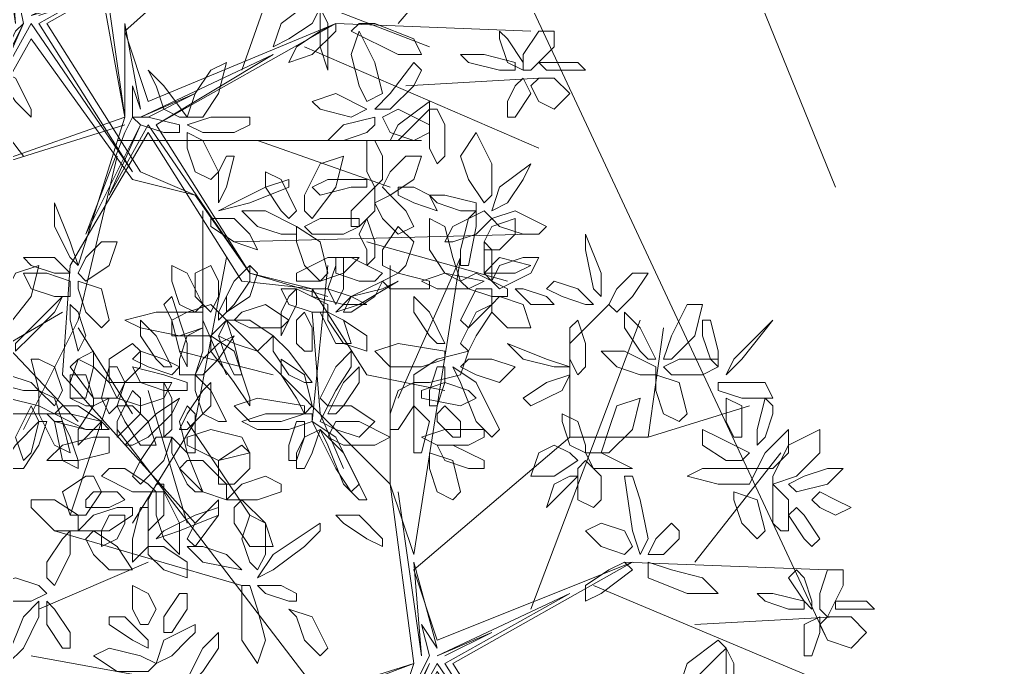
# Model space of a CAD drawing. Header units: millimetres. Extents: x 2529 to 2673, y 1639 to 1859.
# Drawn here: x 2631.405 to 2634.921, y 1717.247 to 1719.591 of the extents above; entities that cross this region are included whole.
import ezdxf

# ---------------------------------------------------------------- set-up
doc = ezdxf.new("R2010")
doc.units = ezdxf.units.MM
for name, color, linetype in [('PDF_0', 7, 'Continuous'), ('PDF_CVL_CUADCON_TIT', 7, 'Continuous'), ('PDF_outline', 7, 'Continuous')]:
    doc.layers.add(name, color=color, linetype=linetype)

msp = doc.modelspace()

# ---------------------------------------------------------------- linework, layer by layer
at = {"layer": 'PDF_0', "lineweight": 9}
for points in [[(2631.7862, 1719.2375), (2631.6732, 1719.8588), (2631.0802, 1720.4518)], [(2632.2098, 1719.407), (2632.5769, 1720.4518)], [(2631.9274, 1720.3954), (2631.3626, 1719.887), (2631.4473, 1719.6329), (2632.1533, 1719.9435), (2631.5038, 1719.5764), (2631.8427, 1719.0399), (2632.0404, 1718.9551)], [(2631.3061, 1720.1694), (2631.3908, 1719.5764), (2631.3626, 1719.9435), (2631.4473, 1719.6329), (2631.3908, 1719.7176), (2631.4191, 1719.5764), (2631.3908, 1719.5482), (2631.2214, 1719.1811), (2631.4191, 1719.5764), (2631.3061, 1719.3223), (2631.4473, 1719.5764), (2631.8144, 1719.0399), (2631.4756, 1719.5764), (2631.9274, 1719.8306), (2631.4473, 1719.6047), (2631.645, 1719.6611), (2631.4756, 1719.6047)], [(2631.4191, 1719.0963), (2630.6849, 1720.0565)], [(2632.3228, 1720.0282), (2631.7862, 1719.5482), (2631.8709, 1719.294), (2632.5487, 1719.5764), (2631.8992, 1719.2093), (2632.3228, 1719.4635), (2631.8427, 1719.2375), (2632.0404, 1719.3223), (2631.8709, 1719.2375)], [(2632.7746, 1719.5764), (2633.1135, 1719.9718)], [(2631.7015, 1719.8306), (2631.7862, 1719.2375), (2631.7862, 1719.5764), (2631.8427, 1719.2658), (2631.8144, 1719.3505), (2631.8144, 1719.2375), (2631.7862, 1719.1811), (2631.645, 1718.8139), (2631.8427, 1719.2093), (2631.7297, 1718.9551), (2631.8709, 1719.2093), (2632.238, 1718.6727), (2631.8992, 1719.2093), (2632.238, 1718.6727), (2632.464, 1718.6163)], [(2632.0121, 1719.8306), (2632.8875, 1719.4917)], [(2632.5204, 1718.588), (2632.238, 1718.6727), (2632.0404, 1718.9551), (2631.8144, 1719.0116), (2631.4473, 1719.5199), (2631.1932, 1719.0681), (2631.3626, 1719.5764), (2630.9108, 1719.4352), (2629.9789, 1719.5764)], [(2632.5487, 1719.5764), (2633.2547, 1719.5482)], [(2632.4357, 1719.4917), (2633.2829, 1719.1246)], [(2632.8028, 1719.3505), (2633.2829, 1719.3787)], [(2631.6168, 1718.701), (2631.7862, 1719.2375), (2631.3061, 1719.0681), (2630.3742, 1719.2375)], [(2631.7862, 1719.2093), (2631.3344, 1719.0681), (2630.7978, 1718.2209)], [(2632.944, 1718.2491), (2632.6616, 1718.3056), (2632.464, 1718.6163), (2632.2098, 1718.6445), (2631.8709, 1719.1811), (2631.5885, 1718.701), (2631.5603, 1718.3056), (2632.0404, 1717.7691)], [(2631.758, 1719.1528), (2632.8593, 1719.1528)], [(2632.2663, 1719.1528), (2632.7463, 1718.9834)], [(2631.758, 1719.0963), (2631.6168, 1718.5033), (2631.4191, 1718.1079)], [(2631.1932, 1719.0681), (2631.1367, 1718.6445), (2631.6168, 1718.1362)], [(2632.0686, 1718.8987), (2632.0686, 1718.5033), (2632.1533, 1718.3056)], [(2632.1816, 1718.7857), (2633.2547, 1718.8139)], [(2632.6616, 1718.7857), (2633.1699, 1718.6445)], [(2632.1533, 1718.7292), (2632.0404, 1718.1362), (2631.8144, 1717.7691)], [(2632.7746, 1718.2209), (2633.0005, 1718.7292), (2632.8311, 1717.6561), (2632.7463, 1717.9103), (2632.7463, 1718.701)], [(2632.464, 1718.1362), (2632.5204, 1718.701)], [(2633.7347, 1718.4751), (2633.6783, 1718.0797), (2633.3959, 1718.0797), (2633.3959, 1718.4186), (2633.5371, 1718.5598)], [(2631.5603, 1718.5315), (2630.8825, 1718.1362)], [(2632.464, 1718.5315), (2632.4922, 1718.1644), (2632.5769, 1717.9668)], [(2631.6168, 1718.4751), (2631.8144, 1718.1644)], [(2633.9889, 1716.3006), (2633.7065, 1716.3571), (2633.5088, 1716.6677), (2633.2829, 1716.696), (2632.9158, 1717.2325), (2632.6616, 1716.7524), (2632.8311, 1717.2608), (2632.7463, 1717.9103), (2632.1533, 1718.5033)], [(2633.2547, 1717.4584), (2633.65, 1718.5033)], [(2632.3228, 1718.3056), (2631.9839, 1718.3903)], [(2632.0121, 1717.7691), (2631.8709, 1718.2491)], [(2633.6783, 1718.0797), (2634.0454, 1718.1927)], [(2631.7015, 1718.1362), (2631.5885, 1717.7973)], [(2632.0121, 1718.1362), (2632.238, 1717.7973)], [(2632.4922, 1717.1478), (2631.758, 1718.1079)], [(2633.3959, 1718.0797), (2632.8311, 1717.5996), (2632.9158, 1717.3455), (2633.6218, 1717.6279), (2632.9723, 1717.2608), (2633.3111, 1716.7242), (2633.5088, 1716.6677)], [(2633.8477, 1717.6279), (2634.1583, 1718.0232)], [(2632.7746, 1717.882), (2632.8593, 1717.289), (2632.8311, 1717.6279), (2632.9158, 1717.3172), (2632.8593, 1717.402), (2632.8875, 1717.289), (2632.8593, 1717.2325), (2632.6899, 1716.8654), (2632.8875, 1717.2608), (2632.7746, 1717.0066), (2632.9158, 1717.2608), (2633.2829, 1716.7242), (2632.944, 1717.2608), (2633.3959, 1717.5149), (2632.9158, 1717.289), (2633.1135, 1717.3737), (2632.944, 1717.289)], [(2632.2098, 1717.5432), (2631.532, 1717.7408)], [(2631.8709, 1717.6279), (2631.4756, 1717.4584)], [(2633.5935, 1717.6279), (2634.3278, 1717.5996)], [(2633.4806, 1717.5432), (2634.356, 1717.176)], [(2633.8477, 1717.402), (2634.356, 1717.4302)], [(2632.3792, 1717.0913), (2632.8311, 1717.2608), (2632.3792, 1717.1196), (2631.4473, 1717.289)]]:
    msp.add_lwpolyline(points, dxfattribs=at)
for points in [[(2632.464, 1719.5764), (2632.3792, 1719.5199), (2632.3228, 1719.4917), (2632.351, 1719.5764), (2632.464, 1719.6611), (2632.4922, 1719.6329)], [(2632.5204, 1719.5764), (2632.4922, 1719.6329), (2632.4922, 1719.4917), (2632.5204, 1719.407), (2632.5204, 1719.4635)], [(2632.4922, 1719.5482), (2632.4075, 1719.4917), (2632.3792, 1719.4352), (2632.464, 1719.4635), (2632.5487, 1719.5482), (2632.5487, 1719.5764)], [(2632.6899, 1719.5764), (2632.8311, 1719.5199), (2632.8593, 1719.4635), (2632.7746, 1719.4635), (2632.6052, 1719.5482), (2632.6334, 1719.5764)], [(2632.6616, 1719.294), (2632.7181, 1719.3223), (2632.6899, 1719.4352), (2632.6334, 1719.5482), (2632.6052, 1719.4635), (2632.6334, 1719.3505)], [(2633.1699, 1719.5199), (2633.2264, 1719.4352), (2633.2264, 1719.407), (2633.1699, 1719.4352), (2633.1417, 1719.5199), (2633.1417, 1719.5482)], [(2633.2264, 1719.4635), (2633.2829, 1719.5482), (2633.3394, 1719.5482), (2633.3394, 1719.4917), (2633.2547, 1719.407), (2633.2264, 1719.407)], [(2633.1417, 1719.407), (2633.0287, 1719.4352), (2633.0005, 1719.4635), (2633.0852, 1719.4635), (2633.1982, 1719.4352), (2633.1982, 1719.407)], [(2632.0121, 1719.2375), (2632.0686, 1719.2375), (2632.1251, 1719.3223), (2632.1533, 1719.4352), (2632.0968, 1719.407), (2632.0404, 1719.3223)], [(2632.8311, 1719.3505), (2632.7463, 1719.2658), (2632.6899, 1719.2658), (2632.7463, 1719.3223), (2632.8311, 1719.4352), (2632.8593, 1719.407)], [(2633.2829, 1719.4352), (2633.3111, 1719.407), (2633.3676, 1719.407), (2633.4523, 1719.407), (2633.4241, 1719.4352), (2633.3394, 1719.4352)], [(2631.3908, 1719.294), (2631.3344, 1719.3787), (2631.3344, 1719.407), (2631.3908, 1719.3787), (2631.4473, 1719.2658), (2631.4473, 1719.2375)], [(2631.9274, 1719.2658), (2631.8992, 1719.3505), (2631.8709, 1719.407), (2631.9274, 1719.3505), (2632.0121, 1719.2375), (2631.9839, 1719.2375)], [(2633.1699, 1719.294), (2633.1982, 1719.3505), (2633.2264, 1719.3787), (2633.2547, 1719.3223), (2633.1982, 1719.2375), (2633.1699, 1719.2375)], [(2633.2547, 1719.3505), (2633.2829, 1719.3787), (2633.3394, 1719.3787), (2633.3959, 1719.3223), (2633.3394, 1719.2658), (2633.2829, 1719.294)], [(2632.6052, 1719.2375), (2632.6616, 1719.2658), (2632.5487, 1719.3223), (2632.464, 1719.294), (2632.4922, 1719.2658)], [(2632.8593, 1719.2375), (2632.7746, 1719.1528), (2632.7463, 1719.1528), (2632.7746, 1719.2093), (2632.8875, 1719.294), (2632.8875, 1719.2658)], [(2632.8311, 1719.1528), (2632.7463, 1719.1811), (2632.7181, 1719.2375), (2632.7746, 1719.2658), (2632.8875, 1719.2093), (2632.8875, 1719.1811)], [(2632.944, 1719.2093), (2632.944, 1719.0963), (2632.9158, 1719.0681), (2632.8875, 1719.1246), (2632.8875, 1719.2658), (2632.9158, 1719.2658)], [(2631.9274, 1719.1811), (2631.8427, 1719.2093), (2631.8144, 1719.2375), (2631.8709, 1719.2375), (2631.9839, 1719.2093), (2631.9839, 1719.1811)], [(2632.1816, 1719.1811), (2632.0686, 1719.1811), (2632.0121, 1719.2093), (2632.0968, 1719.2375), (2632.238, 1719.2375), (2632.238, 1719.2093)], [(2632.6616, 1719.1811), (2632.5769, 1719.1528), (2632.5204, 1719.1528), (2632.5769, 1719.2093), (2632.6899, 1719.2375), (2632.6899, 1719.2093)], [(2632.0404, 1719.0399), (2632.0121, 1719.1246), (2632.0121, 1719.1811), (2632.0686, 1719.1528), (2632.1251, 1719.0399), (2632.0968, 1719.0116)], [(2633.0852, 1718.9269), (2633.1135, 1718.9551), (2633.1135, 1719.0681), (2633.057, 1719.1811), (2633.0005, 1719.0963), (2633.0287, 1719.0116)], [(2632.7181, 1719.0963), (2632.7181, 1719.0116), (2632.6899, 1718.9834), (2632.6616, 1719.0399), (2632.6616, 1719.1528), (2632.6899, 1719.1528)], [(2632.1251, 1719.0399), (2632.1251, 1718.9551), (2632.1251, 1718.9269), (2632.1533, 1718.9834), (2632.1816, 1719.0963), (2632.1533, 1719.0963)], [(2632.4357, 1718.8987), (2632.464, 1718.8704), (2632.5487, 1718.9834), (2632.5769, 1719.0963), (2632.4922, 1719.0681), (2632.4357, 1718.9551)], [(2632.7463, 1719.0399), (2632.8028, 1719.0963), (2632.8593, 1719.0963), (2632.8311, 1719.0116), (2632.7463, 1718.9551), (2632.7181, 1718.9834)], [(2632.351, 1718.8987), (2632.2945, 1718.9834), (2632.2945, 1719.0399), (2632.351, 1719.0116), (2632.4075, 1718.8987), (2632.3792, 1718.8704)], [(2633.2264, 1719.0116), (2633.2547, 1719.0681), (2633.1417, 1718.9834), (2633.1135, 1718.8987), (2633.1699, 1718.9269)], [(2632.2945, 1718.9834), (2632.1816, 1718.9269), (2632.1251, 1718.8987), (2632.238, 1718.9269), (2632.3792, 1718.9834), (2632.3792, 1719.0116)], [(2632.6052, 1718.9834), (2632.4922, 1718.9551), (2632.464, 1718.9834), (2632.5204, 1719.0116), (2632.6616, 1719.0116), (2632.6616, 1718.9834)], [(2632.6052, 1718.8987), (2632.6616, 1718.9551), (2632.6899, 1718.9834), (2632.6899, 1718.8987), (2632.6334, 1718.8422), (2632.6052, 1718.8422)], [(2632.7746, 1718.9834), (2632.7746, 1718.9551), (2632.8311, 1718.9269), (2632.9158, 1718.8987), (2632.8875, 1718.9551), (2632.8311, 1718.9834)], [(2632.6899, 1718.9269), (2632.7463, 1718.9551), (2632.8028, 1718.8987), (2632.8311, 1718.8422), (2632.7746, 1718.8139), (2632.7181, 1718.8704)], [(2633.0005, 1718.8987), (2632.9158, 1718.9269), (2632.8875, 1718.9551), (2632.944, 1718.9551), (2633.057, 1718.9269), (2633.057, 1718.8987)], [(2631.532, 1718.8422), (2631.532, 1718.9269), (2631.5885, 1718.7857), (2631.6168, 1718.701), (2631.5885, 1718.7292)], [(2632.351, 1718.8139), (2632.2663, 1718.8422), (2632.2098, 1718.8987), (2632.2945, 1718.8987), (2632.4075, 1718.8422), (2632.4075, 1718.8139)], [(2633.057, 1718.8139), (2632.9723, 1718.7857), (2632.944, 1718.7857), (2632.9723, 1718.8422), (2633.0852, 1718.8987), (2633.1135, 1718.8704)], [(2633.0005, 1718.7575), (2633.0287, 1718.8704), (2633.057, 1718.8987), (2633.057, 1718.8422), (2633.0287, 1718.701), (2633.0005, 1718.701)], [(2633.2264, 1718.8139), (2633.1417, 1718.8422), (2633.1135, 1718.8704), (2633.1982, 1718.8987), (2633.3111, 1718.8422), (2633.2829, 1718.8139)], [(2632.0968, 1718.8704), (2632.0968, 1718.8422), (2632.1816, 1718.7857), (2632.2663, 1718.7575), (2632.238, 1718.8139), (2632.1816, 1718.8704)], [(2632.5769, 1718.8139), (2632.464, 1718.8139), (2632.4357, 1718.8422), (2632.4922, 1718.8704), (2632.6334, 1718.8704), (2632.6334, 1718.8422)], [(2632.6616, 1718.701), (2632.6899, 1718.7292), (2632.6899, 1718.7857), (2632.6616, 1718.8704), (2632.6334, 1718.8139), (2632.6616, 1718.7575)], [(2633.0005, 1718.6445), (2632.944, 1718.6727), (2632.8875, 1718.7575), (2632.8875, 1718.8704), (2632.944, 1718.8422), (2632.9723, 1718.7292)], [(2633.0852, 1718.7575), (2633.0852, 1718.7857), (2633.1135, 1718.8422), (2633.1982, 1718.8704), (2633.1982, 1718.8139), (2633.1417, 1718.7575)], [(2632.4357, 1718.701), (2632.4075, 1718.7857), (2632.4075, 1718.8422), (2632.4922, 1718.7857), (2632.5204, 1718.6727), (2632.4922, 1718.6445)], [(2632.7746, 1718.6727), (2632.7181, 1718.701), (2632.7181, 1718.7575), (2632.7746, 1718.8422), (2632.8311, 1718.7857), (2632.8028, 1718.701)], [(2633.4523, 1718.7575), (2633.4523, 1718.8139), (2633.5088, 1718.6727), (2633.5088, 1718.588), (2633.4806, 1718.6163)], [(2631.6168, 1718.6727), (2631.645, 1718.6445), (2631.7297, 1718.701), (2631.758, 1718.7857), (2631.7015, 1718.7857), (2631.645, 1718.7292)], [(2633.1135, 1718.7575), (2633.0852, 1718.7857), (2633.0852, 1718.6727), (2633.1135, 1718.6445), (2633.1135, 1718.6727)], [(2631.4473, 1718.701), (2631.4191, 1718.7292), (2631.532, 1718.7292), (2631.5885, 1718.6727), (2631.532, 1718.6727)], [(2632.4075, 1718.6445), (2632.4075, 1718.6727), (2632.5204, 1718.7292), (2632.6334, 1718.7292), (2632.5769, 1718.6727), (2632.4922, 1718.6445)], [(2632.5487, 1718.701), (2632.5204, 1718.6163), (2632.5487, 1718.5598), (2632.5769, 1718.6163), (2632.5769, 1718.7292), (2632.5487, 1718.7292)], [(2632.6334, 1718.6445), (2632.5487, 1718.6727), (2632.5487, 1718.7292), (2632.6052, 1718.7292), (2632.7181, 1718.6727), (2632.6899, 1718.6445)], [(2633.1982, 1718.6727), (2633.2547, 1718.701), (2633.1417, 1718.7292), (2633.0852, 1718.6727), (2633.1135, 1718.6727)], [(2633.1417, 1718.701), (2633.2264, 1718.7292), (2633.2829, 1718.7292), (2633.2547, 1718.6727), (2633.1417, 1718.6163), (2633.1135, 1718.6445)], [(2631.3344, 1718.5598), (2631.3908, 1718.6727), (2631.4756, 1718.701), (2631.4473, 1718.588), (2631.3344, 1718.4468), (2631.3061, 1718.4751)], [(2631.9839, 1718.5598), (2631.9556, 1718.6445), (2631.9556, 1718.701), (2632.0121, 1718.6727), (2632.0686, 1718.5598), (2632.0404, 1718.5315)], [(2632.1251, 1718.6445), (2632.1251, 1718.588), (2632.0968, 1718.5315), (2632.0404, 1718.588), (2632.0404, 1718.6727), (2632.0968, 1718.701)], [(2632.1816, 1718.5598), (2632.238, 1718.6445), (2632.238, 1718.701), (2632.1816, 1718.6445), (2632.1251, 1718.5315), (2632.1251, 1718.5033)], [(2632.238, 1718.701), (2632.2663, 1718.6727), (2632.238, 1718.588), (2632.1533, 1718.5315), (2632.1533, 1718.588), (2632.1816, 1718.6445)], [(2631.5885, 1718.588), (2631.5885, 1718.6445), (2631.5038, 1718.6727), (2631.4191, 1718.6727), (2631.4473, 1718.6163), (2631.532, 1718.588)], [(2632.8311, 1718.6163), (2632.7463, 1718.6163), (2632.7181, 1718.6445), (2632.7746, 1718.6727), (2632.8875, 1718.6445), (2632.8875, 1718.6163)], [(2633.0287, 1718.6163), (2633.0852, 1718.6445), (2632.944, 1718.6727), (2632.8593, 1718.6445), (2632.9158, 1718.6163)], [(2633.1135, 1718.588), (2633.0287, 1718.6163), (2633.0005, 1718.6445), (2633.057, 1718.6727), (2633.1699, 1718.6163), (2633.1699, 1718.588)], [(2633.5371, 1718.5598), (2633.5653, 1718.5315), (2633.6218, 1718.588), (2633.6783, 1718.6727), (2633.6218, 1718.6727), (2633.5653, 1718.6163)], [(2631.645, 1718.5315), (2631.6168, 1718.6163), (2631.6168, 1718.6445), (2631.7015, 1718.6163), (2631.7297, 1718.5033), (2631.7015, 1718.4751)], [(2632.464, 1718.5315), (2632.3792, 1718.5598), (2632.351, 1718.6163), (2632.4075, 1718.6163), (2632.5204, 1718.5598), (2632.5204, 1718.5315)], [(2632.351, 1718.5315), (2632.3792, 1718.588), (2632.4075, 1718.6163), (2632.4075, 1718.5598), (2632.351, 1718.4468), (2632.351, 1718.4751)], [(2632.5204, 1718.6163), (2632.6052, 1718.588), (2632.6616, 1718.5598), (2632.5769, 1718.5598), (2632.464, 1718.588), (2632.464, 1718.6163)], [(2632.7181, 1718.6163), (2632.7746, 1718.6445), (2632.6334, 1718.5598), (2632.5487, 1718.5315), (2632.6052, 1718.588)], [(2632.6052, 1718.588), (2632.6616, 1718.6163), (2632.7181, 1718.6445), (2632.6899, 1718.588), (2632.6052, 1718.5315), (2632.5769, 1718.5315)], [(2633.0287, 1718.5598), (2633.057, 1718.6163), (2633.1135, 1718.6163), (2633.1135, 1718.5598), (2633.0287, 1718.4751), (2633.0005, 1718.5033)], [(2633.1982, 1718.6163), (2633.2547, 1718.5598), (2633.3394, 1718.5598), (2633.3111, 1718.588), (2633.2264, 1718.6163)], [(2633.3676, 1718.588), (2633.4523, 1718.5598), (2633.4806, 1718.5598), (2633.4241, 1718.6163), (2633.3394, 1718.6445), (2633.3111, 1718.6163)], [(2631.4473, 1718.4468), (2631.532, 1718.5315), (2631.5603, 1718.588), (2631.5038, 1718.5315), (2631.3908, 1718.4186), (2631.3908, 1718.3903)], [(2631.9556, 1718.5033), (2631.9839, 1718.3903), (2632.0121, 1718.3339), (2632.0121, 1718.4186), (2631.9556, 1718.588), (2631.9274, 1718.5598)], [(2632.8875, 1718.4468), (2632.8311, 1718.5315), (2632.8311, 1718.588), (2632.8875, 1718.5315), (2632.944, 1718.4186), (2632.9158, 1718.4186)], [(2633.1135, 1718.5598), (2633.1417, 1718.588), (2633.2264, 1718.5598), (2633.2547, 1718.4751), (2633.1699, 1718.4751), (2633.1135, 1718.5315)], [(2631.645, 1718.4468), (2631.6168, 1718.3903), (2631.5885, 1718.5033), (2631.5885, 1718.5598), (2631.6168, 1718.5315)], [(2632.0121, 1718.5315), (2632.0968, 1718.5598), (2632.1533, 1718.5033), (2632.0968, 1718.4468), (2631.9556, 1718.4468), (2631.9556, 1718.5033)], [(2632.1816, 1718.5033), (2632.2098, 1718.5315), (2632.2945, 1718.5598), (2632.3792, 1718.5033), (2632.351, 1718.4751), (2632.238, 1718.4751)], [(2633.057, 1718.4468), (2633.1135, 1718.5315), (2633.1135, 1718.5598), (2633.057, 1718.5315), (2633.0005, 1718.4186), (2633.0287, 1718.3903)], [(2633.7347, 1718.3621), (2633.763, 1718.3621), (2633.8477, 1718.4468), (2633.8759, 1718.5598), (2633.8195, 1718.5598), (2633.763, 1718.4468)], [(2631.9839, 1718.4468), (2631.8427, 1718.4751), (2631.7862, 1718.5033), (2631.8992, 1718.5315), (2632.0686, 1718.5315), (2632.0686, 1718.4751)], [(2632.4075, 1718.4186), (2632.4075, 1718.5033), (2632.4357, 1718.5315), (2632.464, 1718.4751), (2632.464, 1718.3903), (2632.4357, 1718.3903)], [(2632.4922, 1718.5315), (2632.5204, 1718.5315), (2632.5769, 1718.5033), (2632.6052, 1718.4186), (2632.5487, 1718.4186), (2632.5204, 1718.4751)], [(2632.5204, 1718.5315), (2632.5204, 1718.5033), (2632.5769, 1718.4186), (2632.6616, 1718.3903), (2632.6616, 1718.4468), (2632.5769, 1718.5033)], [(2633.65, 1718.3903), (2633.5935, 1718.4751), (2633.5935, 1718.5315), (2633.65, 1718.4751), (2633.7065, 1718.3621), (2633.6783, 1718.3621)], [(2631.8992, 1718.3621), (2631.8427, 1718.4468), (2631.8427, 1718.5033), (2631.8992, 1718.4468), (2631.9556, 1718.3339), (2631.9274, 1718.3339)], [(2631.9839, 1718.3056), (2632.0404, 1718.3056), (2632.0686, 1718.3903), (2632.0686, 1718.4751), (2632.0121, 1718.4468), (2631.9839, 1718.3621)], [(2632.1533, 1718.3621), (2632.1251, 1718.4468), (2632.1533, 1718.5033), (2632.1816, 1718.4186), (2632.2098, 1718.3056), (2632.1816, 1718.3056)], [(2632.1251, 1718.4468), (2632.1533, 1718.5033), (2632.238, 1718.5033), (2632.3228, 1718.4468), (2632.2663, 1718.3903), (2632.1816, 1718.4186)], [(2633.4241, 1718.3056), (2633.4523, 1718.3339), (2633.4523, 1718.4186), (2633.4241, 1718.5033), (2633.3959, 1718.4751), (2633.3959, 1718.3621)], [(2633.8759, 1718.4468), (2633.9042, 1718.3621), (2633.9324, 1718.3339), (2633.9324, 1718.3903), (2633.9042, 1718.5033), (2633.8759, 1718.5033)], [(2634.0736, 1718.4468), (2634.1301, 1718.5033), (2634.0171, 1718.3621), (2633.9607, 1718.3056), (2633.9889, 1718.3621)], [(2632.0404, 1718.3056), (2632.0686, 1718.3056), (2632.1251, 1718.3621), (2632.1816, 1718.4468), (2632.1251, 1718.4186), (2632.0686, 1718.3621)], [(2632.1816, 1718.2774), (2632.0968, 1718.3903), (2632.0968, 1718.4468), (2632.1816, 1718.3903), (2632.238, 1718.2209), (2632.238, 1718.1927)], [(2632.3792, 1718.3056), (2632.3228, 1718.3903), (2632.3228, 1718.4468), (2632.3792, 1718.3903), (2632.464, 1718.2774), (2632.4357, 1718.2774)], [(2631.8427, 1718.3339), (2631.7862, 1718.2774), (2631.7297, 1718.2774), (2631.7297, 1718.3621), (2631.8144, 1718.4186), (2631.8427, 1718.3903)], [(2632.8593, 1718.3339), (2632.7463, 1718.3339), (2632.6899, 1718.3903), (2632.7746, 1718.4186), (2632.944, 1718.3903), (2632.944, 1718.3621)], [(2633.2264, 1718.3621), (2633.1699, 1718.4186), (2633.3111, 1718.3621), (2633.3959, 1718.3339), (2633.3394, 1718.3339)], [(2631.5885, 1718.2774), (2631.6168, 1718.3621), (2631.6732, 1718.3903), (2631.6732, 1718.3339), (2631.645, 1718.2209), (2631.5885, 1718.2209)], [(2631.8709, 1718.3339), (2631.9556, 1718.3056), (2631.9839, 1718.3339), (2631.9274, 1718.3621), (2631.8427, 1718.3903), (2631.8144, 1718.3621)], [(2632.5487, 1718.2491), (2632.6052, 1718.3339), (2632.6052, 1718.3903), (2632.5487, 1718.3339), (2632.4922, 1718.2209), (2632.5204, 1718.1927)], [(2632.8311, 1718.2774), (2632.8311, 1718.3056), (2632.9158, 1718.3621), (2633.0287, 1718.3903), (2633.0005, 1718.3056), (2632.8875, 1718.2774)], [(2633.65, 1718.3056), (2633.5653, 1718.3339), (2633.5088, 1718.3903), (2633.5935, 1718.3903), (2633.7065, 1718.3339), (2633.7065, 1718.3056)], [(2631.532, 1718.3339), (2631.5603, 1718.2491), (2631.532, 1718.1927), (2631.4756, 1718.2491), (2631.4473, 1718.3621), (2631.4756, 1718.3621)], [(2631.6732, 1718.3339), (2631.7297, 1718.2774), (2631.758, 1718.2209), (2631.6732, 1718.2209), (2631.5885, 1718.3339), (2631.6168, 1718.3621)], [(2631.7862, 1718.2774), (2631.758, 1718.1927), (2631.7297, 1718.1644), (2631.7015, 1718.2209), (2631.7297, 1718.3339), (2631.758, 1718.3339)], [(2632.0121, 1718.2491), (2632.0121, 1718.2774), (2631.9274, 1718.3056), (2631.8144, 1718.3339), (2631.8427, 1718.2774), (2631.9274, 1718.2491)], [(2632.4075, 1718.2209), (2632.351, 1718.3056), (2632.351, 1718.3621), (2632.4357, 1718.3056), (2632.464, 1718.1927), (2632.4357, 1718.1644)], [(2632.5769, 1718.1927), (2632.6334, 1718.2774), (2632.6334, 1718.3339), (2632.5769, 1718.2774), (2632.5204, 1718.1644), (2632.5487, 1718.1644)], [(2632.8875, 1718.1927), (2632.9158, 1718.1927), (2632.944, 1718.2774), (2632.944, 1718.3339), (2632.9158, 1718.3339), (2632.8875, 1718.2491)], [(2633.057, 1718.1362), (2633.0005, 1718.2774), (2632.9723, 1718.3339), (2633.057, 1718.2774), (2633.1417, 1718.1079), (2633.1135, 1718.0797)], [(2633.0005, 1718.3339), (2633.0287, 1718.3621), (2633.1135, 1718.3621), (2633.1982, 1718.3339), (2633.1417, 1718.2774), (2633.057, 1718.3056)], [(2633.8759, 1718.3056), (2633.763, 1718.3056), (2633.7347, 1718.3339), (2633.7912, 1718.3621), (2633.9324, 1718.3621), (2633.9324, 1718.3339)], [(2631.3626, 1718.3056), (2631.4473, 1718.2774), (2631.4756, 1718.2491), (2631.4191, 1718.2491), (2631.3061, 1718.2774), (2631.3061, 1718.3056)], [(2631.6732, 1718.1927), (2631.645, 1718.1927), (2631.5885, 1718.2209), (2631.5885, 1718.3056), (2631.645, 1718.3056), (2631.6732, 1718.2209)], [(2632.0686, 1718.1644), (2632.0404, 1718.2491), (2632.0404, 1718.3056), (2632.0968, 1718.2491), (2632.1533, 1718.1362), (2632.1251, 1718.1362)], [(2633.3111, 1718.2209), (2633.3676, 1718.2491), (2633.3959, 1718.3056), (2633.3111, 1718.2774), (2633.2264, 1718.2209), (2633.2547, 1718.1927)], [(2633.7347, 1718.1644), (2633.7065, 1718.2491), (2633.7065, 1718.3056), (2633.7912, 1718.2774), (2633.8195, 1718.1644), (2633.7912, 1718.1362)], [(2631.9556, 1718.2774), (2631.9274, 1718.2209), (2631.8427, 1718.1927), (2631.758, 1718.2209), (2631.7862, 1718.2774), (2631.8992, 1718.2774)], [(2631.9274, 1718.1362), (2631.9274, 1718.2491), (2631.9274, 1718.2774), (2631.9556, 1718.2209), (2631.9556, 1718.1079), (2631.9274, 1718.0797)], [(2632.0121, 1718.1644), (2632.0686, 1718.2491), (2632.0968, 1718.2774), (2632.0968, 1718.1927), (2632.0121, 1718.1079), (2631.9839, 1718.1079)], [(2632.7463, 1718.1644), (2632.7746, 1718.2491), (2632.8311, 1718.2774), (2632.8311, 1718.1927), (2632.7746, 1718.1079), (2632.7463, 1718.1079)], [(2632.944, 1718.2774), (2633.0287, 1718.2491), (2633.057, 1718.2209), (2633.0005, 1718.1927), (2632.8593, 1718.2209), (2632.8593, 1718.2491)], [(2633.9324, 1718.2774), (2633.9324, 1718.2491), (2634.0171, 1718.2209), (2634.1301, 1718.2209), (2634.1019, 1718.2774), (2633.9889, 1718.2774)], [(2631.4756, 1718.2491), (2631.532, 1718.2209), (2631.5603, 1718.1362), (2631.5885, 1718.0232), (2631.532, 1718.0515), (2631.4756, 1718.1644)], [(2631.8427, 1718.1644), (2631.7862, 1718.1079), (2631.758, 1718.0797), (2631.758, 1718.1362), (2631.8144, 1718.2491), (2631.8427, 1718.2209)], [(2631.3626, 1718.2209), (2631.4756, 1718.1927), (2631.532, 1718.1644), (2631.4473, 1718.1644), (2631.3061, 1718.1644), (2631.3061, 1718.1927)], [(2631.4756, 1718.1362), (2631.4473, 1718.1927), (2631.3908, 1718.0797), (2631.4191, 1717.995), (2631.4473, 1718.0232)], [(2631.6168, 1718.1927), (2631.7015, 1718.1362), (2631.7297, 1718.1079), (2631.645, 1718.1079), (2631.532, 1718.1644), (2631.5603, 1718.1927)], [(2631.6168, 1718.1079), (2631.6168, 1718.0515), (2631.7015, 1718.1362), (2631.7297, 1718.2209), (2631.6732, 1718.1927)], [(2631.758, 1718.1927), (2631.8144, 1718.1927), (2631.8709, 1718.1362), (2631.8992, 1718.0515), (2631.8427, 1718.0515), (2631.7862, 1718.1362)], [(2631.8709, 1718.0797), (2631.9556, 1718.1644), (2631.9839, 1718.2209), (2631.8992, 1718.1644), (2631.7862, 1718.0515), (2631.8144, 1718.0515)], [(2632.0404, 1718.0797), (2632.0404, 1718.1644), (2632.0121, 1718.1927), (2631.9839, 1718.1362), (2632.0121, 1718.0232), (2632.0404, 1718.0232)], [(2632.351, 1718.1362), (2632.238, 1718.1362), (2632.1816, 1718.1927), (2632.2663, 1718.2209), (2632.4357, 1718.1927), (2632.4357, 1718.1644)], [(2632.4922, 1718.1362), (2632.5204, 1718.1927), (2632.6052, 1718.1927), (2632.6899, 1718.1362), (2632.6334, 1718.0797), (2632.5487, 1718.1079)], [(2632.8311, 1718.0797), (2632.8311, 1718.1362), (2632.8311, 1718.1927), (2632.8875, 1718.1362), (2632.8593, 1718.0232), (2632.8311, 1718.0232)], [(2632.9158, 1718.1644), (2632.944, 1718.1927), (2633.0005, 1718.1362), (2633.0005, 1718.0797), (2632.9723, 1718.0797), (2632.9158, 1718.1362)], [(2633.5088, 1718.0232), (2633.5371, 1718.0232), (2633.6218, 1718.1079), (2633.65, 1718.2209), (2633.5653, 1718.1927), (2633.5371, 1718.1079)], [(2634.0171, 1718.0797), (2633.9889, 1718.0797), (2633.9607, 1718.1362), (2633.9607, 1718.2209), (2634.0171, 1718.1927), (2634.0171, 1718.1362)], [(2634.1301, 1718.1644), (2634.1019, 1718.0797), (2634.0736, 1718.0515), (2634.0736, 1718.1079), (2634.1019, 1718.2209), (2634.1301, 1718.1927)], [(2631.645, 1718.1079), (2631.532, 1718.1362), (2631.5038, 1718.1644), (2631.5885, 1718.1644), (2631.7015, 1718.1362), (2631.7015, 1718.1079)], [(2632.3792, 1718.1079), (2632.2663, 1718.1079), (2632.2098, 1718.1362), (2632.2945, 1718.1644), (2632.464, 1718.1644), (2632.464, 1718.1362)], [(2633.4241, 1718.1362), (2633.4523, 1718.0515), (2633.4523, 1718.0232), (2633.3959, 1718.0515), (2633.3676, 1718.1362), (2633.3676, 1718.1644)], [(2631.5038, 1718.1362), (2631.4756, 1718.1362), (2631.3908, 1718.0515), (2631.3344, 1717.9668), (2631.4191, 1717.9668), (2631.4756, 1718.0515)], [(2631.5885, 1718.0797), (2631.6168, 1717.995), (2631.6168, 1717.9668), (2631.5603, 1717.995), (2631.532, 1718.1362), (2631.5603, 1718.1362)], [(2632.3792, 1717.995), (2632.4075, 1717.995), (2632.4357, 1718.0797), (2632.4357, 1718.1362), (2632.4075, 1718.1362), (2632.3792, 1718.0515)], [(2632.5487, 1717.9668), (2632.4922, 1718.0797), (2632.464, 1718.1362), (2632.5487, 1718.0797), (2632.6334, 1717.9103), (2632.6052, 1717.882)], [(2632.5204, 1718.0797), (2632.5487, 1718.1362), (2632.6334, 1718.1362), (2632.7463, 1718.0797), (2632.6899, 1718.0515), (2632.5769, 1718.0515)], [(2632.0121, 1718.0797), (2632.0121, 1718.0515), (2632.1251, 1717.995), (2632.238, 1718.0232), (2632.2098, 1718.0797), (2632.0968, 1718.1079)], [(2632.4075, 1717.9668), (2632.4357, 1717.9668), (2632.464, 1718.0232), (2632.4922, 1718.1079), (2632.4357, 1718.0797), (2632.4075, 1718.0232)], [(2632.5769, 1717.9103), (2632.5204, 1718.0515), (2632.4922, 1718.1079), (2632.5769, 1718.0232), (2632.6616, 1717.8538), (2632.6334, 1717.8538)], [(2633.0287, 1718.0515), (2632.9158, 1718.0515), (2632.8593, 1718.0797), (2632.944, 1718.1079), (2633.0852, 1718.1079), (2633.0852, 1718.0797)], [(2633.9607, 1717.995), (2633.8759, 1718.0515), (2633.8759, 1718.1079), (2633.9324, 1718.0797), (2634.0454, 1718.0232), (2634.0171, 1717.995)], [(2634.1866, 1718.0232), (2634.1301, 1717.9668), (2634.0736, 1717.9668), (2634.1019, 1718.0232), (2634.1866, 1718.1079), (2634.1866, 1718.0797)], [(2634.1301, 1717.9103), (2634.1301, 1717.9385), (2634.1866, 1718.0515), (2634.2995, 1718.1079), (2634.2995, 1718.0232), (2634.2148, 1717.9385)], [(2631.7297, 1718.0797), (2631.7297, 1718.0232), (2631.6168, 1717.995), (2631.5038, 1717.995), (2631.5603, 1718.0515), (2631.6732, 1718.0797)], [(2631.8427, 1717.995), (2631.8992, 1718.0797), (2631.9556, 1718.0797), (2631.9274, 1717.995), (2631.8427, 1717.9103), (2631.8144, 1717.9385)], [(2632.0121, 1717.9103), (2631.9556, 1718.0232), (2631.9556, 1718.0797), (2632.0121, 1718.0232), (2632.0686, 1717.882), (2632.0404, 1717.882)], [(2632.238, 1717.9668), (2632.1816, 1717.9103), (2632.1251, 1717.9103), (2632.1251, 1717.995), (2632.2098, 1718.0515), (2632.238, 1718.0232)], [(2633.0287, 1717.9668), (2632.944, 1717.995), (2632.9158, 1718.0515), (2632.9723, 1718.0515), (2633.0852, 1717.995), (2633.0852, 1717.9668)], [(2633.3959, 1718.0232), (2633.4241, 1717.995), (2633.3394, 1717.9385), (2633.2547, 1717.9385), (2633.2829, 1718.0232), (2633.3394, 1718.0515)], [(2632.9158, 1717.882), (2632.8875, 1717.9668), (2632.8875, 1718.0232), (2632.9723, 1717.995), (2633.0005, 1717.882), (2632.9723, 1717.8538)], [(2633.5653, 1717.9668), (2633.6218, 1717.9668), (2633.5088, 1718.0232), (2633.4523, 1718.0232), (2633.4806, 1717.9668)], [(2632.0686, 1717.995), (2632.1533, 1717.9103), (2632.1533, 1717.8538), (2632.0686, 1717.882), (2631.9839, 1717.9668), (2632.0121, 1717.995)], [(2633.5088, 1717.9385), (2633.5088, 1717.8538), (2633.4806, 1717.8256), (2633.4241, 1717.8538), (2633.4241, 1717.9668), (2633.4523, 1717.995)], [(2631.7862, 1717.9668), (2631.8709, 1717.9103), (2631.8992, 1717.882), (2631.8144, 1717.882), (2631.7015, 1717.9385), (2631.7297, 1717.9668)], [(2634.0736, 1717.9668), (2634.0454, 1717.9103), (2633.9324, 1717.9103), (2633.8195, 1717.9385), (2633.8759, 1717.9668), (2633.9889, 1717.9668)], [(2634.2431, 1717.9385), (2634.3278, 1717.9668), (2634.3842, 1717.9668), (2634.3278, 1717.9103), (2634.2148, 1717.882), (2634.1866, 1717.9103)], [(2631.7015, 1717.882), (2631.645, 1717.7973), (2631.5885, 1717.7973), (2631.5603, 1717.882), (2631.645, 1717.9385), (2631.6732, 1717.9385)], [(2631.8709, 1717.8538), (2631.8709, 1717.7691), (2631.8709, 1717.7408), (2631.9274, 1717.7973), (2631.9274, 1717.9103), (2631.8992, 1717.9103)], [(2632.351, 1717.9103), (2632.351, 1717.882), (2632.2663, 1717.8538), (2632.1533, 1717.8538), (2632.2098, 1717.9103), (2632.2945, 1717.9385)], [(2633.4241, 1717.9385), (2633.3959, 1717.9385), (2633.3394, 1717.9103), (2633.3111, 1717.8256), (2633.3394, 1717.8538), (2633.3959, 1717.9103)], [(2633.65, 1717.8538), (2633.6783, 1717.7126), (2633.65, 1717.6561), (2633.6218, 1717.7408), (2633.5935, 1717.9385), (2633.6218, 1717.9385)], [(2634.1301, 1717.7691), (2634.1301, 1717.8538), (2634.1301, 1717.9103), (2634.1866, 1717.8538), (2634.1866, 1717.7408), (2634.1583, 1717.7408)], [(2631.6732, 1717.882), (2631.758, 1717.882), (2631.7862, 1717.8538), (2631.7297, 1717.8256), (2631.645, 1717.8256), (2631.645, 1717.8538)], [(2631.8992, 1717.882), (2631.9274, 1717.882), (2631.9839, 1717.7691), (2631.9839, 1717.6561), (2631.9274, 1717.7126), (2631.8992, 1717.7973)], [(2634.0171, 1717.7691), (2633.9889, 1717.8538), (2633.9889, 1717.882), (2634.0736, 1717.8538), (2634.1019, 1717.7408), (2634.0736, 1717.7126)], [(2634.2713, 1717.8538), (2634.2995, 1717.882), (2634.356, 1717.8538), (2634.4125, 1717.8256), (2634.356, 1717.7973), (2634.2995, 1717.8256)], [(2631.532, 1717.8538), (2631.6168, 1717.7973), (2631.6168, 1717.7408), (2631.532, 1717.7408), (2631.4473, 1717.8256), (2631.4473, 1717.8538)], [(2632.0404, 1717.7691), (2632.0968, 1717.8256), (2632.1251, 1717.8538), (2632.1251, 1717.7973), (2632.0404, 1717.6844), (2632.0121, 1717.7126)], [(2632.1816, 1717.8256), (2632.2098, 1717.8538), (2632.2945, 1717.7691), (2632.3228, 1717.6844), (2632.238, 1717.6844), (2632.1816, 1717.7691)], [(2631.8144, 1717.8256), (2631.8144, 1717.7973), (2631.7297, 1717.7408), (2631.6168, 1717.7408), (2631.6732, 1717.7973), (2631.758, 1717.8256)], [(2631.8709, 1717.7691), (2631.8709, 1717.6844), (2631.8144, 1717.6279), (2631.8144, 1717.7126), (2631.8427, 1717.8256), (2631.8709, 1717.8256)], [(2632.0404, 1717.7973), (2631.9274, 1717.7408), (2631.8992, 1717.7126), (2631.9839, 1717.7408), (2632.1251, 1717.7973), (2632.1251, 1717.8256)], [(2634.2431, 1717.7126), (2634.1866, 1717.7973), (2634.2148, 1717.8256), (2634.2431, 1717.7973), (2634.2995, 1717.7126), (2634.2713, 1717.6844)], [(2631.7862, 1717.7973), (2631.7862, 1717.7691), (2631.758, 1717.7126), (2631.7015, 1717.6844), (2631.7015, 1717.7408), (2631.7297, 1717.7973)], [(2632.2663, 1717.5996), (2632.238, 1717.6279), (2632.2098, 1717.7126), (2632.238, 1717.7973), (2632.2945, 1717.7691), (2632.2945, 1717.6561)], [(2632.4357, 1717.6844), (2632.3228, 1717.5996), (2632.2663, 1717.5714), (2632.3228, 1717.6561), (2632.4922, 1717.7691), (2632.4922, 1717.7408)], [(2632.6616, 1717.7126), (2632.5769, 1717.7691), (2632.5487, 1717.7973), (2632.6334, 1717.7973), (2632.7181, 1717.7126), (2632.7181, 1717.6844)], [(2633.6218, 1717.6844), (2633.5935, 1717.6561), (2633.5088, 1717.6844), (2633.4523, 1717.7408), (2633.5088, 1717.7691), (2633.5935, 1717.7408)], [(2633.7912, 1717.7408), (2633.763, 1717.7691), (2633.7065, 1717.7126), (2633.6783, 1717.6561), (2633.7347, 1717.6561), (2633.7912, 1717.7126)], [(2631.5038, 1717.6279), (2631.5603, 1717.7126), (2631.5885, 1717.7408), (2631.5885, 1717.6561), (2631.532, 1717.5432), (2631.5038, 1717.5714)], [(2631.645, 1717.7126), (2631.6732, 1717.7408), (2631.758, 1717.6844), (2631.8144, 1717.5996), (2631.7297, 1717.5996), (2631.6732, 1717.6561)], [(2631.8709, 1717.6844), (2631.8709, 1717.6561), (2631.9274, 1717.5996), (2632.0121, 1717.5714), (2632.0121, 1717.6279), (2631.9274, 1717.6844)], [(2632.1533, 1717.6561), (2632.2098, 1717.5996), (2632.0686, 1717.6279), (2632.0121, 1717.6844), (2632.0686, 1717.6844)], [(2633.5371, 1717.5996), (2633.4523, 1717.5432), (2633.4523, 1717.4867), (2633.5088, 1717.5149), (2633.6218, 1717.5996), (2633.5935, 1717.6279)], [(2633.763, 1717.5996), (2633.8759, 1717.5714), (2633.9324, 1717.5149), (2633.8195, 1717.5149), (2633.6783, 1717.5714), (2633.6783, 1717.6279)], [(2634.2431, 1717.5714), (2634.2713, 1717.4867), (2634.2713, 1717.4584), (2634.2431, 1717.4867), (2634.1866, 1717.5714), (2634.2148, 1717.5996)], [(2634.2995, 1717.5149), (2634.3278, 1717.5996), (2634.3842, 1717.5996), (2634.3842, 1717.5432), (2634.3278, 1717.4302), (2634.2995, 1717.4584)], [(2631.5038, 1717.5149), (2631.4756, 1717.5432), (2631.3908, 1717.5714), (2631.3061, 1717.5432), (2631.3344, 1717.4867), (2631.4473, 1717.4867)], [(2631.8709, 1717.402), (2631.8427, 1717.402), (2631.8144, 1717.4584), (2631.8144, 1717.5432), (2631.8709, 1717.5149), (2631.8992, 1717.4584)], [(2632.2663, 1717.4584), (2632.2945, 1717.3455), (2632.2663, 1717.2608), (2632.2098, 1717.3455), (2632.2098, 1717.5432), (2632.238, 1717.5432)], [(2632.4075, 1717.4867), (2632.4075, 1717.5149), (2632.351, 1717.5432), (2632.2663, 1717.5432), (2632.2945, 1717.5149), (2632.3792, 1717.4867)], [(2631.4191, 1717.3172), (2631.4756, 1717.4302), (2631.4756, 1717.4867), (2631.4191, 1717.4302), (2631.3626, 1717.289), (2631.3626, 1717.2608)], [(2631.5885, 1717.3737), (2631.532, 1717.4584), (2631.5038, 1717.4867), (2631.5038, 1717.402), (2631.5603, 1717.3172), (2631.5885, 1717.3172)], [(2632.0121, 1717.4584), (2631.9556, 1717.3737), (2631.9274, 1717.3737), (2631.9274, 1717.4302), (2631.9839, 1717.5149), (2632.0121, 1717.5149)], [(2634.1866, 1717.4584), (2634.1019, 1717.4867), (2634.0736, 1717.5149), (2634.1301, 1717.5149), (2634.2431, 1717.4867), (2634.2431, 1717.4584)], [(2634.356, 1717.4867), (2634.356, 1717.4584), (2634.4407, 1717.4584), (2634.4972, 1717.4584), (2634.469, 1717.4867), (2634.4125, 1717.4867)], [(2632.4357, 1717.3455), (2632.4075, 1717.4302), (2632.3792, 1717.4584), (2632.464, 1717.4302), (2632.5204, 1717.3172), (2632.4922, 1717.289)], [(2631.8144, 1717.3455), (2631.7297, 1717.402), (2631.7297, 1717.4302), (2631.7862, 1717.4302), (2631.8709, 1717.3455), (2631.8709, 1717.3172)], [(2634.2431, 1717.3455), (2634.2431, 1717.402), (2634.2995, 1717.4302), (2634.2995, 1717.3737), (2634.2713, 1717.289), (2634.2431, 1717.289)], [(2634.2995, 1717.402), (2634.3278, 1717.4302), (2634.4125, 1717.4302), (2634.469, 1717.3737), (2634.4125, 1717.3172), (2634.3278, 1717.3455)], [(2632.0121, 1717.3455), (2631.9556, 1717.289), (2631.8992, 1717.2608), (2631.9274, 1717.3455), (2632.0404, 1717.402), (2632.0404, 1717.3737)], [(2632.0686, 1717.2325), (2632.1251, 1717.3172), (2632.1251, 1717.3737), (2632.0686, 1717.3172), (2632.0121, 1717.2043), (2632.0404, 1717.2043)], [(2631.8992, 1717.2608), (2631.8709, 1717.2325), (2631.758, 1717.2325), (2631.6732, 1717.289), (2631.7297, 1717.3172), (2631.8427, 1717.289)], [(2633.9324, 1717.289), (2633.8477, 1717.2043), (2633.7912, 1717.176), (2633.8195, 1717.2608), (2633.9324, 1717.3455), (2633.9607, 1717.3172)], [(2633.9889, 1717.2608), (2633.9607, 1717.3172), (2633.9607, 1717.176), (2633.9889, 1717.1196), (2633.9889, 1717.1478)]]:
    msp.add_lwpolyline(points, close=True, dxfattribs=at)
at = {"layer": 'PDF_0', "lineweight": 50}
msp.add_arc((2579.8577, 1798.7805), 92.5408, 276.216484, 319.878707, dxfattribs=at)
at = {"layer": 'PDF_CVL_CUADCON_TIT', "lineweight": 9}
msp.add_lwpolyline([(2633.5653, 1720.9319), (2634.356, 1718.9834)], dxfattribs=at)
at = {"layer": 'PDF_outline', "lineweight": 9}
msp.add_lwpolyline([(2634.3278, 1717.3455), (2631.0802, 1724.2924), (2629.8941, 1726.9187)], dxfattribs=at)

doc.saveas('drawing.dxf')
